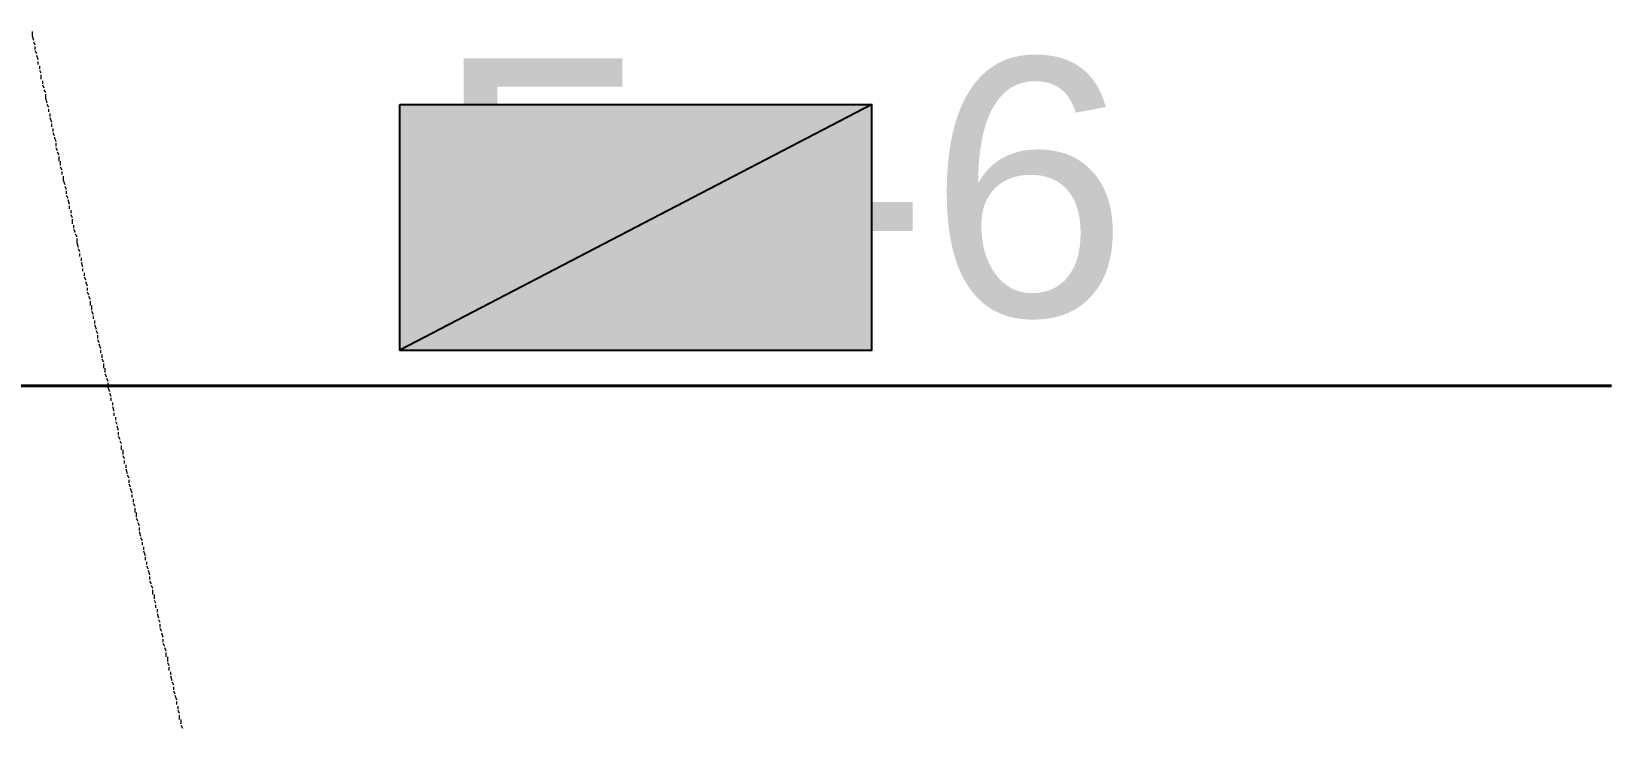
# Model space of a CAD drawing. Extents: x 8 to 21351, y 0 to 420.
# Drawn here: x 15728.29 to 15750.76, y 235.94 to 245.85 of the extents above; entities that cross this region are included whole.
import ezdxf

# ---------------------------------------------------------------- set-up
doc = ezdxf.new("R2010")
doc.units = 0
doc.styles.add('TEYPDFCAD_TEXT', font='arial.ttf')

msp = doc.modelspace()

# ---------------------------------------------------------------- hatches: boundary and pattern name
at = {"true_color": 0xffffff}
h = msp.add_hatch(color=0, dxfattribs=at)
h.paths.add_polyline_path([(15733.53, 244.814), (15740.24, 244.814), (15733.53, 241.321)])
h.paths.add_polyline_path([(15740.24, 244.814), (15733.53, 241.321), (15740.24, 241.321)])

# ---------------------------------------------------------------- linework, layer by layer
at = {"color": 7, "lineweight": 5}
for p, q in [((15728.302, 245.787), (15728.302, 245.851)), ((15728.323, 245.724), (15728.302, 245.787)), ((15728.344, 245.66), (15728.323, 245.703)), ((15728.344, 245.597), (15728.344, 245.639)), ((15728.365, 245.533), (15728.344, 245.576)), ((15728.386, 245.449), (15728.365, 245.512)), ((15728.386, 245.385), (15728.386, 245.428)), ((15728.408, 245.322), (15728.408, 245.364)), ((15728.429, 245.258), (15728.408, 245.3)), ((15728.429, 245.173), (15728.429, 245.237)), ((15728.45, 245.11), (15728.45, 245.152)), ((15728.471, 245.047), (15728.45, 245.089)), ((15728.492, 244.983), (15728.471, 245.025)), ((15728.492, 244.898), (15728.492, 244.962)), ((15728.513, 244.835), (15728.492, 244.898)), ((15728.535, 244.771), (15728.513, 244.814)), ((15728.535, 244.708), (15728.535, 244.75)), ((15728.556, 244.644), (15728.556, 244.687)), ((15728.577, 244.56), (15728.556, 244.623)), ((15728.577, 244.496), (15728.577, 244.538)), ((15728.598, 244.433), (15728.598, 244.475)), ((15728.619, 244.369), (15728.598, 244.411)), ((15728.64, 244.285), (15728.619, 244.348)), ((15728.64, 244.221), (15728.64, 244.263)), ((15728.662, 244.157), (15728.64, 244.2)), ((15728.683, 244.094), (15728.662, 244.136)), ((15728.683, 244.009), (15728.683, 244.073)), ((15728.704, 243.946), (15728.704, 244.009)), ((15728.725, 243.882), (15728.704, 243.925)), ((15728.725, 243.819), (15728.725, 243.861)), ((15728.746, 243.734), (15728.746, 243.798)), ((15728.767, 243.671), (15728.746, 243.734)), ((15728.789, 243.607), (15728.767, 243.649)), ((15728.789, 243.544), (15728.789, 243.586)), ((15728.81, 243.48), (15728.789, 243.523)), ((15728.831, 243.395), (15728.81, 243.459)), ((15728.831, 243.332), (15728.831, 243.374)), ((15728.852, 243.268), (15728.852, 243.311)), ((15728.873, 243.205), (15728.852, 243.247)), ((15728.873, 243.12), (15728.873, 243.184)), ((15728.894, 243.057), (15728.894, 243.099)), ((15728.916, 242.993), (15728.894, 243.036)), ((15728.937, 242.93), (15728.916, 242.972)), ((15728.937, 242.845), (15728.937, 242.909)), ((15728.958, 242.782), (15728.937, 242.845)), ((15728.979, 242.718), (15728.958, 242.761)), ((15728.979, 242.655), (15728.979, 242.697)), ((15729, 242.591), (15729, 242.633)), ((15729.021, 242.506), (15729, 242.57)), ((15729.021, 242.443), (15729.021, 242.485)), ((15729.043, 242.38), (15729.043, 242.422)), ((15729.064, 242.316), (15729.043, 242.358)), ((15729.085, 242.231), (15729.064, 242.295)), ((15729.085, 242.168), (15729.085, 242.21)), ((15729.106, 242.104), (15729.085, 242.147)), ((15729.127, 242.041), (15729.106, 242.083)), ((15729.127, 241.956), (15729.127, 242.02)), ((15729.148, 241.893), (15729.148, 241.956)), ((15729.17, 241.829), (15729.148, 241.871)), ((15729.17, 241.766), (15729.17, 241.808)), ((15729.191, 241.702), (15729.191, 241.744)), ((15729.212, 241.618), (15729.191, 241.681)), ((15729.233, 241.554), (15729.212, 241.596)), ((15729.233, 241.49), (15729.233, 241.533)), ((15729.254, 241.427), (15729.233, 241.469)), ((15729.275, 241.342), (15729.254, 241.406)), ((15729.275, 241.279), (15729.275, 241.321)), ((15729.297, 241.215), (15729.297, 241.258)), ((15729.318, 241.152), (15729.297, 241.194)), ((15729.318, 241.067), (15729.318, 241.131)), ((15729.339, 241.004), (15729.339, 241.067)), ((15729.36, 240.94), (15729.339, 240.982)), ((15729.381, 240.877), (15729.36, 240.919)), ((15728.302, 240.813), (15728.344, 240.813)), ((15728.365, 240.813), (15728.408, 240.813)), ((15728.429, 240.813), (15728.492, 240.813)), ((15728.513, 240.813), (15728.556, 240.813)), ((15728.577, 240.813), (15728.619, 240.813)), ((15728.64, 240.813), (15728.683, 240.813)), ((15728.704, 240.813), (15728.767, 240.813)), ((15728.789, 240.813), (15728.831, 240.813)), ((15728.852, 240.813), (15728.894, 240.813)), ((15728.916, 240.813), (15728.979, 240.813)), ((15729, 240.813), (15729.043, 240.813)), ((15729.064, 240.813), (15729.106, 240.813)), ((15729.127, 240.813), (15729.191, 240.813)), ((15729.212, 240.813), (15729.254, 240.813)), ((15729.275, 240.813), (15729.318, 240.813)), ((15729.339, 240.813), (15729.381, 240.813)), ((15729.381, 240.792), (15729.381, 240.856)), ((15729.402, 240.728), (15729.381, 240.792)), ((15729.424, 240.665), (15729.402, 240.707)), ((15729.424, 240.601), (15729.424, 240.644)), ((15729.445, 240.538), (15729.445, 240.58)), ((15729.466, 240.453), (15729.445, 240.517)), ((15729.466, 240.39), (15729.466, 240.432)), ((15729.487, 240.326), (15729.487, 240.369)), ((15729.508, 240.263), (15729.487, 240.305)), ((15729.529, 240.178), (15729.508, 240.242)), ((15729.529, 240.115), (15729.529, 240.157)), ((15729.551, 240.051), (15729.529, 240.093)), ((15729.572, 239.988), (15729.551, 240.03)), ((15729.572, 239.903), (15729.572, 239.966)), ((15729.593, 239.839), (15729.593, 239.903)), ((15729.614, 239.776), (15729.593, 239.818)), ((15729.614, 239.713), (15729.614, 239.755)), ((15729.635, 239.649), (15729.635, 239.691)), ((15729.656, 239.564), (15729.635, 239.628)), ((15729.678, 239.501), (15729.656, 239.543)), ((15729.678, 239.437), (15729.678, 239.48)), ((15729.699, 239.374), (15729.678, 239.416)), ((15729.72, 239.289), (15729.699, 239.353)), ((15729.72, 239.226), (15729.72, 239.268)), ((15729.741, 239.162), (15729.741, 239.204)), ((15729.762, 239.099), (15729.741, 239.141)), ((15729.762, 239.014), (15729.762, 239.077)), ((15729.783, 238.95), (15729.783, 239.014)), ((15729.805, 238.887), (15729.783, 238.929)), ((15729.826, 238.823), (15729.805, 238.866)), ((15729.826, 238.76), (15729.826, 238.802)), ((15729.847, 238.675), (15729.826, 238.739)), ((15729.868, 238.612), (15729.847, 238.654)), ((15729.868, 238.548), (15729.868, 238.591)), ((15729.889, 238.485), (15729.889, 238.527)), ((15729.91, 238.4), (15729.889, 238.464)), ((15729.91, 238.337), (15729.91, 238.379)), ((15729.932, 238.273), (15729.932, 238.315)), ((15729.953, 238.21), (15729.932, 238.252)), ((15729.974, 238.125), (15729.953, 238.188)), ((15729.974, 238.061), (15729.974, 238.104)), ((15729.995, 237.998), (15729.974, 238.04)), ((15730.016, 237.935), (15729.995, 237.977)), ((15730.016, 237.85), (15730.016, 237.913)), ((15730.037, 237.786), (15730.037, 237.85)), ((15730.059, 237.723), (15730.037, 237.765)), ((15730.059, 237.659), (15730.059, 237.702)), ((15730.08, 237.596), (15730.08, 237.638)), ((15730.101, 237.511), (15730.08, 237.575)), ((15730.122, 237.448), (15730.101, 237.49)), ((15730.122, 237.384), (15730.122, 237.427)), ((15730.143, 237.321), (15730.122, 237.363)), ((15730.164, 237.236), (15730.143, 237.299)), ((15730.164, 237.173), (15730.164, 237.215)), ((15730.186, 237.109), (15730.164, 237.151)), ((15730.207, 237.045), (15730.186, 237.088)), ((15730.207, 236.961), (15730.207, 237.024)), ((15730.228, 236.897), (15730.228, 236.961)), ((15730.249, 236.834), (15730.228, 236.876)), ((15730.249, 236.77), (15730.249, 236.813)), ((15730.27, 236.707), (15730.27, 236.749)), ((15730.291, 236.622), (15730.27, 236.686)), ((15730.313, 236.559), (15730.291, 236.601)), ((15730.313, 236.495), (15730.313, 236.537)), ((15730.334, 236.432), (15730.313, 236.474)), ((15730.355, 236.347), (15730.334, 236.411)), ((15730.355, 236.284), (15730.355, 236.326)), ((15730.376, 236.22), (15730.376, 236.262)), ((15730.397, 236.156), (15730.376, 236.199)), ((15730.397, 236.072), (15730.397, 236.135)), ((15730.418, 236.008), (15730.418, 236.072)), ((15730.44, 235.945), (15730.418, 235.987))]:
    msp.add_line(p, q, dxfattribs=at)
at = {"color": 0, "lineweight": 0, "true_color": 0xffffff}
msp.add_line((15733.53, 241.321), (15740.24, 241.321), dxfattribs=at)
at = {"color": 7, "lineweight": 40}
msp.add_line((15750.76, 240.813), (15723.243, 240.813), dxfattribs=at)
at = {"color": 0, "true_color": 0xffffff}
for points in [[(15733.53, 244.814), (15740.24, 244.814), (15733.53, 241.321)], [(15740.24, 244.814), (15733.53, 241.321), (15740.24, 241.321)]]:
    msp.add_lwpolyline(points, close=True, dxfattribs=at)

# ---------------------------------------------------------------- texts
at = {"color": 7, "style": 'TEYPDFCAD_TEXT'}
msp.add_text('Гс-6', height=3.6618, dxfattribs=at).set_placement((15734.017, 241.808))

doc.saveas('drawing.dxf')
